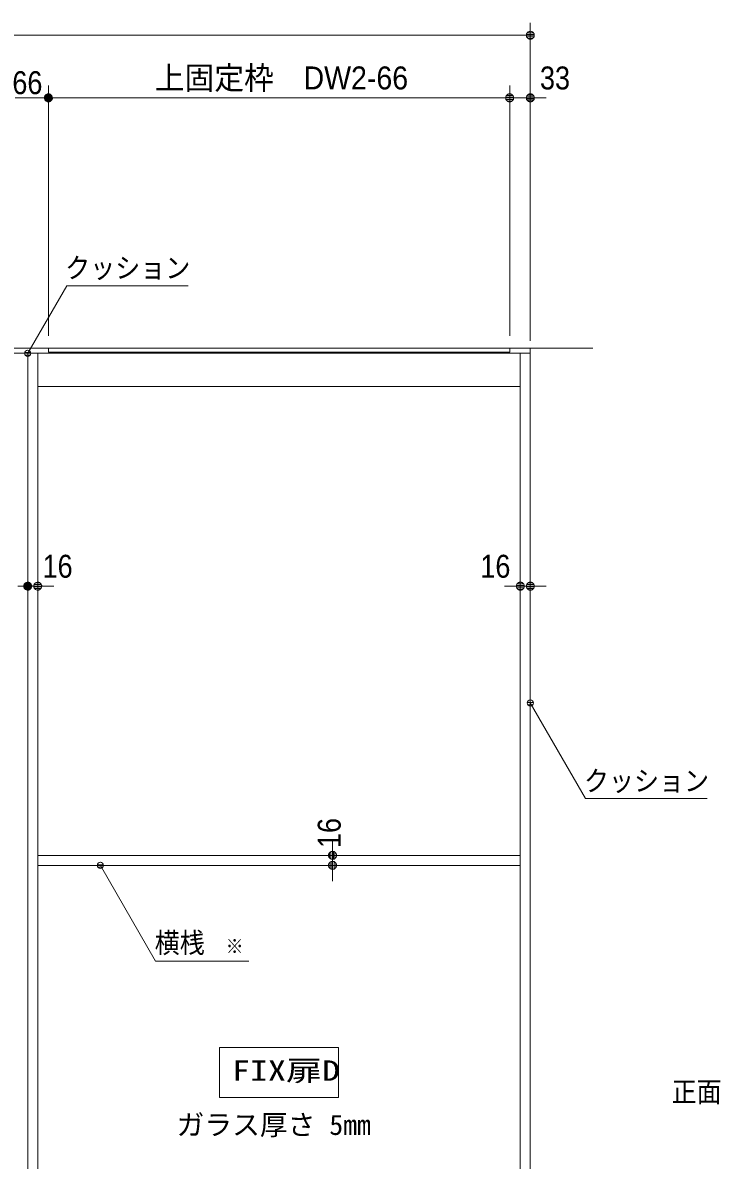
# Model space of a CAD drawing. Units: millimetres, scale not verified. Extents: x -6062 to 6062, y -3045 to 3045.
# Drawn here: x -2330 to -1216, y -947 to 870 of the extents above; entities that cross this region are included whole.
import ezdxf
from ezdxf.enums import TextEntityAlignment as Align

# ---------------------------------------------------------------- set-up
doc = ezdxf.new("R2010")
doc.units = ezdxf.units.MM
doc.header["$LTSCALE"] = 20
doc.linetypes.add('DOUBLE_CHAIN1', pattern=[8.8, 5, -1, 0.6, -0.6, 0.6, -1])
for name, color, linetype, lineweight in [('0-0_2寸法-2', 7, 'Continuous', 9), ('0-1_0', 7, 'Continuous', 9), ('0-2_2寸法-1', 7, 'Continuous', 9), ('0-3_2寸法-3', 7, 'Continuous', 9), ('0-4_3一般', 7, 'Continuous', 9)]:
    doc.layers.add(name, color=color, linetype=linetype, lineweight=lineweight)
doc.styles.add('ＭＳ ゴシック', font='')
doc.styles.add('ＭＳ Ｐゴシック', font='')
doc.styles.get('ＭＳ ゴシック').set_extended_font_data('MS Gothic')
doc.styles.get('ＭＳ Ｐゴシック').set_extended_font_data('MS PGothic')

# ---------------------------------------------------------------- blocks, each defined once
blk = doc.blocks.new('_Dot')
at = {"layer": '0-1_0'}
for p, q in [((-10, 0), (-20, 0)), ((9.78, 2), (-9.78, 2)), ((7.99, 6), (-7.99, 6)), ((9.16, -3.98), (-9.16, -3.98)), ((6, -7.98), (-6, -7.98))]:
    blk.add_line(p, q, dxfattribs=at)
for points in [[(10, 0), (9.92, 1.25), (9.69, 2.49), (9.3, 3.68), (8.76, 4.82), (8.09, 5.88), (7.29, 6.85), (6.37, 7.71), (5.36, 8.44), (4.26, 9.05), (3.09, 9.51), (1.87, 9.82), (0.63, 9.98), (-0.63, 9.98), (-1.87, 9.82), (-3.09, 9.51), (-4.26, 9.05), (-5.36, 8.44), (-6.37, 7.71), (-7.29, 6.85), (-8.09, 5.88), (-8.76, 4.82), (-9.3, 3.68), (-9.69, 2.49), (-9.92, 1.25), (-10, 0), (0, 0)], [(-10, 0), (-9.92, -1.25), (-9.69, -2.49), (-9.3, -3.68), (-8.76, -4.82), (-8.09, -5.88), (-7.29, -6.85), (-6.37, -7.71), (-5.36, -8.44), (-4.26, -9.05), (-3.09, -9.51), (-1.87, -9.82), (-0.63, -9.98), (0.63, -9.98), (1.87, -9.82), (3.09, -9.51), (4.26, -9.05), (5.36, -8.44), (6.37, -7.71), (7.29, -6.85), (8.09, -5.88), (8.76, -4.82), (9.3, -3.68), (9.69, -2.49), (9.92, -1.25), (10, 0), (0, 0)]]:
    blk.add_lwpolyline(points, close=True, dxfattribs=at)
blk = doc.blocks.new('グループ-9')
at = {"layer": '0-4_3一般'}
for p, q in [((-60560, 7000), (7360, 7000)), ((5360, 7000), (5360, -40000))]:
    blk.add_line(p, q, dxfattribs=at)
blk = doc.blocks.new('グループ-10')
at = {"layer": '0-4_3一般'}
for p, q in [((-10700, -40000), (-10700, 6840)), ((-10700, 6840), (5360, 6840)), ((-10380, -40000), (-10380, 6840)), ((5040, 6840), (5040, -40000)), ((5360, 6840), (5360, -40000)), ((-10380, 5780), (5040, 5780)), ((-10380, -9200), (5040, -9200)), ((5040, -9520), (-10380, -9520))]:
    blk.add_line(p, q, dxfattribs=at)
at = {"layer": '0-4_3一般', "linetype": 'DOUBLE_CHAIN1'}
for p, q in [((-10380, -9520), (-10380, -9200)), ((5040, -9200), (5040, -9520))]:
    blk.add_line(p, q, dxfattribs=at)
at = {"layer": '0-4_3一般'}
blk.add_lwpolyline([(-10040, 7000), (4700, 7000), (4700, 6880), (-10040, 6880)], close=True, dxfattribs=at)
blk.add_lwpolyline([(-26760, 6840), (-10700, 6840), (-10700, -40000)], dxfattribs=at)
blk.add_blockref('グループ-9', (0, 0), dxfattribs=at)

msp = doc.modelspace()

# ---------------------------------------------------------------- linework, layer by layer
at = {"layer": '0-0_2寸法-2'}
for p, q in [((-1552.5, 370), (-1552.5, 770)), ((-1519.5, 362), (-1519.5, 770)), ((-1565.21, 750), (-1577.92, 750)), ((-1552.5, 750), (-1519.5, 750)), ((-1506.79, 750), (-1494.08, 750)), ((-2322.5, -11), (-2322.5, -10)), ((-2322.5, -11), (-2322.5, -10)), ((-2306.5, -10), (-2306.3, -10)), ((-1535.5, -10), (-1535.3, -10)), ((-1519.5, -11), (-1519.5, -10)), ((-2338.5, -30), (-2322.5, -30)), ((-2306.5, -30), (-2322.5, -30)), ((-2309.79, -30), (-2297.08, -30)), ((-2293.79, -30), (-2281.08, -30)), ((-1548.21, -30), (-1560.92, -30)), ((-1535.5, -30), (-1519.5, -30)), ((-1506.79, -30), (-1494.08, -30)), ((-1835.5, -447.29), (-1835.5, -434.58)), ((-1835.5, -460), (-1835.5, -476)), ((-1815.5, -460), (-1815.3, -460)), ((-1835.5, -488.71), (-1835.5, -501.42)), ((-1815.5, -476), (-1815.3, -476))]:
    msp.add_line(p, q, dxfattribs=at)
at = {"layer": '0-2_2寸法-1'}
for p, q in [((-1519.5, 770), (-1519.5, 870)), ((-1532.21, 850), (-4709.79, 850)), ((-2289.5, 370), (-2289.5, 770)), ((-2289.5, 370), (-2289.5, 770)), ((-1552.5, 370), (-1552.5, 770)), ((-2302.21, 750), (-2342.79, 750)), ((-1565.21, 750), (-2276.79, 750))]:
    msp.add_line(p, q, dxfattribs=at)
at = {"layer": '0-3_2寸法-3'}
for p, q in [((-2322.31, 346.99), (-2322.69, 346.99)), ((-2322.31, 346.99), (-2322.69, 346.99)), ((-2317.6, 342.99), (-2327.4, 342.99)), ((-2318.5, 338.99), (-2326.5, 338.99)), ((-1514.61, -215.62), (-1524.39, -215.62)), ((-1519.33, -211.62), (-1519.67, -211.62)), ((-1519.33, -211.62), (-1519.67, -211.62)), ((-1515.5, -219.62), (-1523.5, -219.62)), ((-2206.33, -471.01), (-2206.67, -471.01)), ((-2206.33, -471.01), (-2206.67, -471.01)), ((-2201.61, -475.01), (-2211.39, -475.01)), ((-2202.5, -479.01), (-2210.5, -479.01))]:
    msp.add_line(p, q, dxfattribs=at)
for points in [[(-2322.5, 342), (-2260.15, 450), (-2066.06, 450)], [(-1237.18, -369.45), (-1431.26, -369.45), (-1519.5, -216.61)], [(-1969.16, -628.84), (-2118.26, -628.84), (-2206.5, -476)]]:
    msp.add_lwpolyline(points, dxfattribs=at)
msp.add_lwpolyline([(-2016, -767), (-1826, -767), (-1826, -847), (-2016, -847)], close=True, dxfattribs=at)
for centre in [(-2322.5, 342), (-2322.5, 342), (-1519.5, -216.61), (-1519.5, -216.61), (-2206.5, -476), (-2206.5, -476)]:
    msp.add_circle(centre, 5.01, dxfattribs=at)

# ---------------------------------------------------------------- block references
at = {"layer": '0-0_2寸法-2', "xscale": 0.6356201, "yscale": 0.6356201}
for p in [(-1552.5, 750), (-2322.5, -30), (-1535.5, -30)]:
    msp.add_blockref('_Dot', p, dxfattribs=at)
for p, rotation in [((-1519.5, 750), 180), ((-2322.5, -30), 180), ((-2306.5, -30), 180), ((-1519.5, -30), 180), ((-1835.5, -460), 270), ((-1835.5, -476), 90)]:
    msp.add_blockref('_Dot', p, dxfattribs=dict(at, rotation=rotation))
at = {"layer": '0-2_2寸法-1', "xscale": 0.6356201, "yscale": 0.6356201}
for p in [(-1519.5, 850), (-2289.5, 750), (-1552.5, 750)]:
    msp.add_blockref('_Dot', p, dxfattribs=at)
at = {"layer": '0-2_2寸法-1', "xscale": 0.6356201, "yscale": 0.6356201, "rotation": 180}
msp.add_blockref('_Dot', (-2289.5, 750), dxfattribs=at)
at = {"layer": '0-4_3一般', "xscale": 0.05, "yscale": 0.05}
msp.add_blockref('グループ-10', (-1787.5, 0), dxfattribs=at)

# ---------------------------------------------------------------- texts
at = {"layer": '0-0_2寸法-2', "style": 'ＭＳ Ｐゴシック', "width": 0.9}
for s, p in [('33', (-1504.09, 752.48)), ('16', (-2298.82, -27.52)), ('16', (-1599.35, -27.52))]:
    msp.add_text(s, height=36.66, dxfattribs=at).set_placement(p, align=Align.BOTTOM_LEFT)
msp.add_text('16', height=36.66, rotation=90, dxfattribs=at).set_placement((-1811.53, -448.33), align=Align.BOTTOM_LEFT)
at = {"layer": '0-2_2寸法-1', "style": 'ＭＳ Ｐゴシック'}
for s, width, p in [('上固定枠\u3000DW2-66', 0.95, (-2119.37, 752.53)), ('66', 0.9, (-2347.09, 744.94))]:
    msp.add_text(s, height=36.66, dxfattribs=dict(at, width=width)).set_placement(p, align=Align.BOTTOM_LEFT)
at = {"layer": '0-3_2寸法-3', "style": 'ＭＳ ゴシック'}
for s, height, width, p in [('クッション', 32.55, 0.9, (-2262.65, 452.39)), ('クッション', 32.55, 0.9, (-1433.76, -367.05)), ('横桟', 32.55, 0.9, (-2119.61, -625.66)), ('※', 23.31, 0.9, (-2006.26, -623.88)), ('FIX扉D', 32.55, 1.3, (-1996.33, -829.87)), ('正面', 32.55, 0.9, (-1293.76, -863.78))]:
    msp.add_text(s, height=height, dxfattribs=dict(at, width=width)).set_placement(p, align=Align.BOTTOM_LEFT)
msp.add_text('ガラス厚さ 5mm', height=32.55, dxfattribs=at).set_placement((-2084.79, -916.45), align=Align.BOTTOM_LEFT)

doc.saveas('drawing.dxf')
